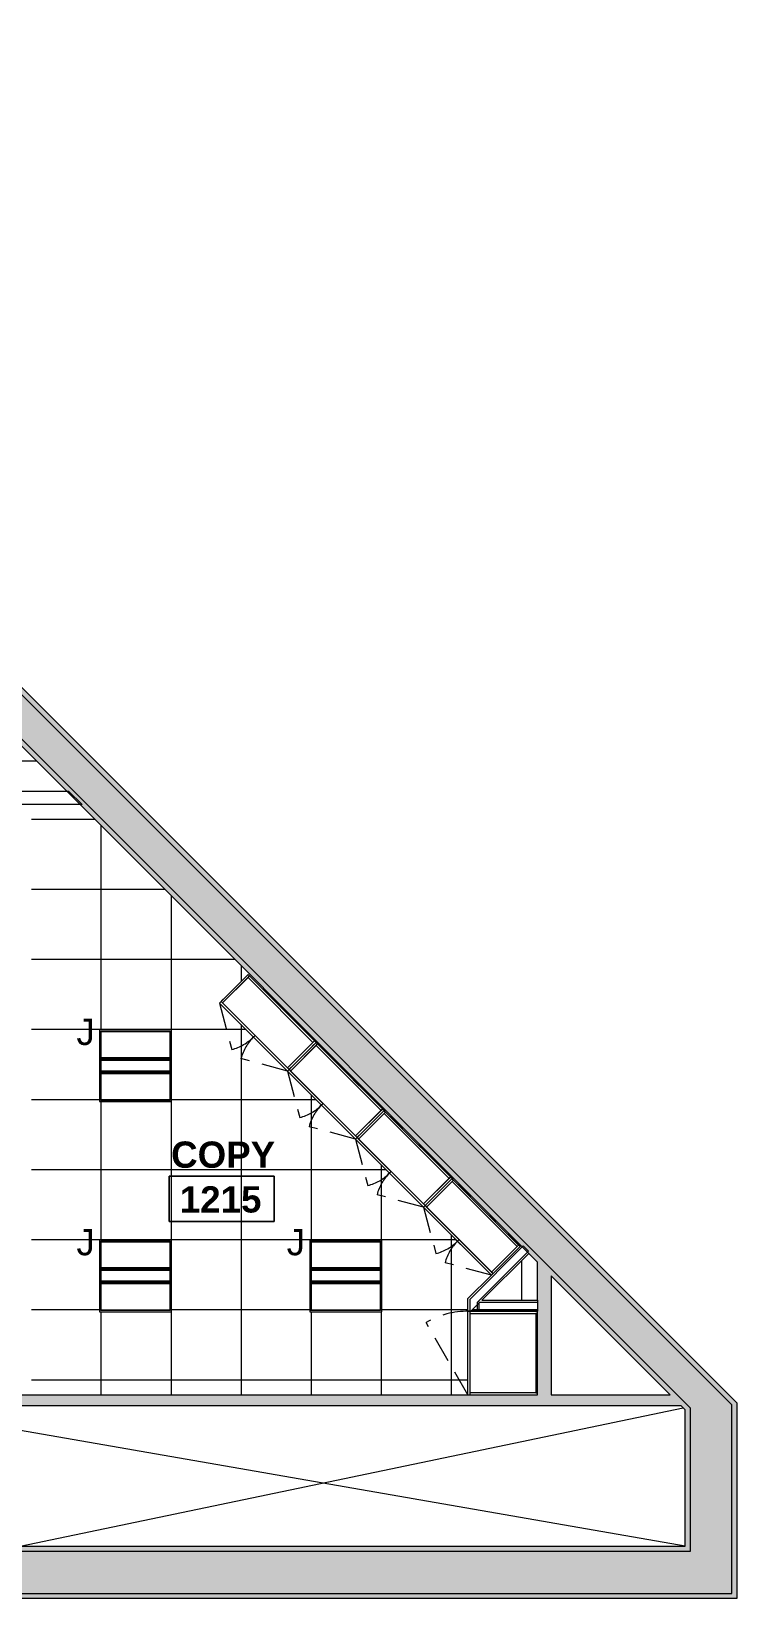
# Model space of a CAD drawing. Header units: inches. Extents: x -329 to 986, y -79 to 1436.
# Drawn here: x 743 to 985, y -79 to 457 of the extents above; entities that cross this region are included whole.
import ezdxf

# ---------------------------------------------------------------- set-up
doc = ezdxf.new("R2010")
doc.units = ezdxf.units.IN
doc.header["$LTSCALE"] = 48
doc.header["$MEASUREMENT"] = 0
doc.linetypes.add('Dash', pattern=[0.25, 0.125, -0.125])
doc.linetypes.add('Hidden', pattern=[0.2812499999999999, 0.1874999999999999, -0.09374999999999997])
for name, color, linetype, lineweight in [('A-AREA-IDEN', 1, 'Continuous', 9), ('A-CLNG', 214, 'Continuous', 13), ('A-CLNG-PATT', 214, 'Continuous', 13), ('A-DETL-GENF', 247, 'Continuous', 9), ('A-DETL-THIN', 8, 'Continuous', 9), ('A-WALL', 8, 'Continuous', 13), ('A-WALL-PATT', 8, 'Continuous', 13), ('E-LITE-EQPM', 4, 'Continuous', 9), ('E-LITE-EQPM-IDEN', 4, 'Continuous', 9), ('I-WALL', 8, 'Continuous', 13), ('Q-CASE', 8, 'Continuous', 9), ('Q-CASE-HDLN', 8, 'Dash', 9)]:
    doc.layers.add(name, color=color, linetype=linetype, lineweight=lineweight)
doc.styles.add('Arial', font='arial.ttf', dxfattribs={"height": 8.999999999999991})
doc.styles.add('Swis721 Lt BT_B', font='', dxfattribs={"height": 8.999999999999991})
doc.styles.get('Swis721 Lt BT_B').set_extended_font_data('Swis721 Lt BT', bold=True)

# ---------------------------------------------------------------- blocks, each defined once
blk = doc.blocks.new('L-Recessed-Axis-Plano - 2 X 2-4550865-Level 12  RCP')
at = {"layer": 'E-LITE-EQPM'}
for p, q in [((11.90625000000024, 11.87499999999966), (-11.90624999999975, 11.87499999999966)), ((-11.90624999999975, 11.87499999999966), (-11.90624999999975, -11.87500000000033)), ((-11.87499999999975, -11.56250000000099), (-11.87499999999975, 11.56249999999901)), ((-11.87499999999975, 11.56249999999901), (11.87500000000024, 11.56249999999901)), ((11.87500000000024, 11.56249999999901), (11.87500000000024, -11.56250000000099)), ((11.90625000000024, -11.87500000000033), (11.90625000000024, 11.87499999999966)), ((-11.87499999999974, 2.737406249999669), (11.87500000000024, 2.737406249999669)), ((11.87500000000024, 2.506846065747282), (-11.87499999999974, 2.506846065747282)), ((-11.87499999999974, 2.304862327499548), (11.87500000000024, 2.304862327499548)), ((-11.87499999999974, 2.200850357448503), (11.87500000000023, 2.200850357448503)), ((-11.87499999999975, 1.825572752108576), (11.87500000000023, 1.825572752108576)), ((-11.87499999999975, -1.82557275210924), (11.87500000000023, -1.82557275210924)), ((-11.87499999999974, -2.200850357449164), (11.87500000000023, -2.200850357449164)), ((-11.87499999999974, -2.30486232750021), (11.87500000000024, -2.30486232750021)), ((-11.87499999999974, -2.506846065747483), (11.87500000000024, -2.506846065747483)), ((-11.87499999999974, -2.737406250000332), (11.87500000000024, -2.737406250000332)), ((-11.90624999999975, -11.87500000000033), (11.90625000000024, -11.87500000000033)), ((11.87500000000024, -11.56250000000099), (-11.87499999999975, -11.56250000000099))]:
    blk.add_line(p, q, dxfattribs=at)
blk = doc.blocks.new('CW Cupbd Ohead - 23_5_h x 13 7_8_d - 2 Doors - 2 SHELVES-8701841-Level 12  RCP')
at = {"layer": 'Q-CASE', "linetype": 'Hidden'}
for p, q in [((1.995398347369995, 16.23720472440984), (16.26220863694297, 24.47415148557218)), ((34.943185392019, 16.23720472440976), (20.67637510244602, 24.4741514855721))]:
    blk.add_line(p, q, dxfattribs=at)
at = {"layer": 'Q-CASE'}
for p, q in [((18.46929186969516, 16.2372047244099), (1.995398347370575, 16.23720472440996)), ((1.995398347370572, 15.44980314960681), (1.995398347370575, 16.23720472440996)), ((18.46929186969516, 15.44980314960675), (18.46929186969516, 16.2372047244099)), ((34.94318539201841, 16.23720472440996), (18.46929186969382, 16.23720472440991)), ((18.46929186969382, 16.23720472440991), (18.46929186969383, 15.44980314960676)), ((34.94318539201841, 16.23720472440996), (34.94318539201841, 15.44980314960681)), ((1.995398347370572, 15.44980314960681), (18.46929186969516, 15.44980314960675)), ((2.745398347369847, 15.44980314960678), (1.995398347369856, 15.44980314960677)), ((1.99539834736994, 2.36220472441003), (1.995398347369856, 15.44980314960677)), ((2.745398347369932, 2.362204724410034), (2.745398347369847, 15.44980314960678)), ((2.745398347369553, 3.112204724409909), (2.745398347369513, 15.4498031496069)), ((2.745398347369513, 15.4498031496069), (34.19318539201815, 15.44980314960701)), ((18.46929186969383, 15.44980314960676), (34.94318539201841, 15.44980314960681)), ((34.94318539201856, 15.44980314960698), (34.19318539201862, 15.44980314960697)), ((34.19318539201871, 2.362204724410112), (34.19318539201862, 15.44980314960697)), ((34.19318539201815, 15.44980314960701), (34.19318539201819, 3.112204724410009)), ((34.94318539201856, 15.44980314960698), (34.94318539201864, 2.362204724410116)), ((1.99539834736994, 2.36220472441003), (2.745398347369932, 2.362204724410034)), ((2.745398347369461, 2.362204724410558), (2.745398347369461, 3.112204724409913)), ((2.745398347369461, 3.112204724409913), (34.19318539201828, 3.112204724410014)), ((34.19318539201819, 3.11220472441001), (2.745398347369551, 3.112204724409909)), ((34.19318539201828, 2.36220472441066), (2.745398347369461, 2.362204724410558)), ((34.19318539201828, 3.112204724410014), (34.19318539201828, 2.36220472441066)), ((34.19318539201871, 2.362204724410112), (34.94318539201864, 2.362204724410117))]:
    blk.add_line(p, q, dxfattribs=at)
at = {"layer": 'Q-CASE', "linetype": 'Hidden'}
for centre, start, end in [((1.995398347370024, 16.23720472440984), 359.5000000000001, 30.00000000000024), ((34.94318539201897, 16.23720472440976), 149.9999999999998, 180.4999999999992)]:
    blk.add_arc(centre, 16.47389352232456, start, end, dxfattribs=at)
at = {"layer": 'Q-CASE-HDLN'}
for p, q in [((34.943185392019, 16.23720472440983), (1.995398347370052, 16.23720472440983)), ((1.995398347370052, 16.23720472440983), (1.995398347370052, 2.362204724409831)), ((34.943185392019, 2.362204724409831), (34.943185392019, 16.23720472440983)), ((1.995398347370052, 2.362204724409831), (34.943185392019, 2.362204724409831))]:
    blk.add_line(p, q, dxfattribs=at)
blk = doc.blocks.new('CW Cupbd1 - 80_h x 24_d - 1 Door - 5 shelves-8700986-Level 12  RCP')
at = {"layer": 'Q-CASE'}
for p, q in [((1.995398347369791, -25.61220472440991), (1.995398347369939, -2.548045129716227)), ((2.74539834736993, -2.549704724409569), (2.745398347369927, -3.112204724409772)), ((2.745398347369756, -3.112204724409906), (2.745398347369754, -2.549704724409751)), ((2.745398347369501, -25.61220472441004), (2.745398347369574, -3.112204724409902)), ((2.745398347369574, -3.112204724409904), (29.91469613795913, -3.112204724409991)), ((29.91469613795964, -3.112204724409812), (29.91469613795964, -2.549704724409284)), ((29.9146961379595, -2.549704724409279), (29.9146961379595, -3.112204724409994)), ((29.91469613795913, -3.112204724409991), (29.91469613795906, -25.61220472441013)), ((1.995398347369719, -26.36220472440982), (1.995398347369722, -25.61220472440982)), ((2.745398347369782, -25.61220472440991), (1.995398347369791, -25.61220472440991)), ((30.66469613795997, -26.36220472440992), (1.995398347369722, -26.36220472440982)), ((29.91469613795906, -25.61220472441013), (2.745398347369503, -25.61220472441004)), ((30.66469613795944, -25.61220472441009), (29.91469613795949, -25.61220472441008))]:
    blk.add_line(p, q, dxfattribs=at)
at = {"layer": 'Q-CASE', "linetype": 'Hidden'}
blk.add_line((30.66469613796026, -26.36220472440927), (5.836355942648066, -40.69685361970448), dxfattribs=at)
blk.add_arc((30.66469613796022, -26.36220472440927), 28.66929779059023, 179.5000000000004, 209.9999999999999, dxfattribs=at)
blk = doc.blocks.new('Room Tag - Room Name and Number-3379422-Level 12  RCP')
at = {"layer": 'A-AREA-IDEN'}
for p, q in [((-0.1880646717928032, -0.1635729993857746), (-0.1880646717928032, -0.001823739990654245)), ((-0.1880646717928032, -0.001823739990654244), (0.1869353282071967, -0.001823739990654244)), ((0.1869353282071967, -0.001823739990655456), (-0.1880646717928029, -0.001823739990654244)), ((-0.1880646717928029, -0.001823739990654251), (-0.1880646717928032, -0.1635729993857734)), ((0.1869353282071967, -0.001823739990654244), (0.1869353282071967, -0.1635729993857746)), ((0.1869353282071964, -0.1635729993857746), (0.1869353282071967, -0.001823739990655458)), ((0.1869353282071967, -0.1635729993857746), (-0.1880646717928032, -0.1635729993857746)), ((-0.1880646717928032, -0.1635729993857734), (0.1869353282071964, -0.1635729993857746))]:
    blk.add_line(p, q, dxfattribs=at)

msp = doc.modelspace()

# ---------------------------------------------------------------- hatches: boundary and pattern name
at = {"layer": 'A-DETL-GENF'}
h = msp.add_hatch(color=256, dxfattribs=at)
h.paths.add_polyline_path([(982.6400461597296, -77.71588649235092), (982.6400461597296, -13.14050769480786), (735.7154249572715, 233.7841135076515), (660.1400461597299, 233.7841135076519), (660.1400461597299, 219.5341135076512), (734.7626291617597, 219.5341135076509), (968.3900461597296, -14.09330349032018), (968.3900461597296, -63.3408864923507), (738.0692398529961, -63.34088649234968), (687.3900461597293, -12.66169279908251), (687.3900461597293, -5.715886492349568), (673.1400461597295, -5.715886492349227), (673.1400461597295, -18.75479574784185), (732.1011369042374, -77.7158864923499), (878.5788126039687, -77.71588649235058)], flags=0)
h.paths.add_polyline_path([(984.640046159734, 574.9716135076499), (984.6400461597343, 836.4843668826551), (964.3900461597319, 836.4843668826551), (964.3900461597312, 591.6591135076507), (506.3900461597322, 591.6591135076524), (506.3900461597323, 832.5966135076518), (486.1409067513717, 832.5966135076518), (486.1409067513712, 574.9716135076516), (700.1368126039688, 574.9716135076509)], flags=0)
h.paths.add_polyline_path([(912.7650461597287, 784.6093668826547), (912.7650461597287, 820.3598839954357), (902.3275453501672, 820.3598839954357), (902.3275453501672, 832.4218668777189), (879.6400461601947, 832.4218668777189), (879.6400461601947, 820.3842401951538), (875.640046160195, 820.3842401951538), (875.640046160195, 819.1342401951538), (594.6400461601949, 819.1342401951548), (594.6400461601949, 832.4218668826552), (571.8900445356418, 832.4218668826552), (571.8900445356418, 819.3593652586499), (558.0150461597326, 819.3593652586499), (558.0150461597326, 784.6093668828635), (593.7650461597308, 784.6093668828632), (593.7650461597308, 808.4550700076562), (877.0150461597326, 808.4550700076553), (877.0150461597326, 784.6093668826551), (878.5788126039687, 784.6093668826551)], flags=0)
h.paths.add_polyline_path([(486.1400461643956, 938.0966135076524), (508.14004453562, 938.0966135076524), (508.1400445356209, 1417.550093749683), (607.6400445400521, 1417.550093749683), (607.6400445400518, 1188.974826841699), (558.1400445400516, 1188.974826841699), (558.1400445400516, 1174.050093741729), (964.3900302799967, 1174.050093741728), (964.3900302799964, 938.9091000007986), (984.6400461597316, 938.9091000007986), (984.6400461597323, 1193.859366877656), (622.8900445403739, 1193.859366877657), (622.8900445403743, 1433.59661349944), (486.1400461643965, 1433.59661349944), (486.1400461643956, 957.4382363904381)], flags=0)
h.paths.add_polyline_path([(8.140046159732007, 1117.534113507654), (22.64004615973246, 1117.534113507654), (22.64004615973263, 1191.885169411476), (-219.4811209311196, 1434.00633650233), (-288.0069234599376, 1434.00633650233), (-288.0069234599382, 1182.00633650233), (-228.6099538402682, 1122.609366882659), (-176.2472219819903, 1122.609366882659), (-176.2472219819903, 1138.457231358107), (-224.2472219819903, 1138.457231358107), (-274.6099538402676, 1190.609366882659), (-274.6099538402676, 1419.609366882659), (-225.3127898225323, 1419.609366882659), (8.140046159732178, 1186.156530900393), (8.140046159732092, 1168.418236390438)], flags=0)
at = {"layer": 'A-WALL-PATT'}
for points in [[(980.8900461597295, -11.39050769480741), (980.8900461597295, -8.915633960654757), (736.4402986914246, 235.5341135076513), (731.4905512231186, 235.5341135076513), (733.240551223118, 233.7841135076519), (735.7154249572715, 233.7841135076515), (968.3900461597296, 1.109492305192475)], [(968.3900461597296, -16.56817722447283), (968.3900461597296, -14.09330349032018), (736.51262916176, 217.7841135076511), (734.0377554276068, 217.7841135076511), (966.6400461597295, -14.81817722447272)], [(920.7025461597299, -9.715886492350363), (920.7025461597299, 31.11932277552728), (916.07754615973, 35.7443227755275), (916.07754615973, -9.715886492350363)], [(965.2877554276072, -13.46588649235002), (961.5377554276072, -9.715886492350363), (689.1400461597293, -9.71588649234934), (689.1400461597293, -11.76004236963331), (690.8458902824457, -13.46588649234968), (878.5788126039687, -13.46588649235002)], [(982.6400461597296, -75.9658864923508), (984.3900461597294, -75.9658864923508), (984.3900461597294, -12.41563396065464), (980.8900461597295, -8.915633960654757), (980.8900461597295, -11.39050769480741), (982.6400461597296, -13.14050769480786), (982.6400461597296, -63.3408864923507)], [(968.3900461597296, -63.3408864923507), (968.3900461597296, -16.56817722447283), (966.6400461597295, -14.81817722447272), (966.6400461597292, -63.34088649234968)], [(878.5788126039687, -63.34088649234968), (966.6400461597295, -63.34088649234968), (966.6400461597295, -61.46588649235036), (736.1942398529965, -61.46588649234968), (738.0692398529953, -63.34088649234865), (852.7429682210621, -63.34088649234968)], [(984.3748287684251, -79.46588649235069), (984.3900461597294, -79.46588649235069), (984.3900461597294, -75.9658864923508), (982.6400461597296, -75.9658864923508), (982.6400461597296, -77.71588649235092), (734.5760106383906, -77.7158864923499), (736.3260106383907, -79.46588649235001), (982.6400461597296, -79.46588649235069)]]:
    msp.add_hatch(color=256, dxfattribs=at).paths.add_polyline_path(points, flags=0)

# ---------------------------------------------------------------- linework, layer by layer
at = {"layer": 'A-CLNG'}
for p, q in [((790.7025461597303, 115.3153635076542), (766.0775461597304, 115.3153635076543)), ((766.0775461597304, 115.3153635076543), (766.0775461597303, 90.7528635076543)), ((790.7025461597301, 90.75286350765421), (790.7025461597303, 115.3153635076542)), ((766.0775461597303, 90.75286350765433), (790.7025461597303, 90.75286350765421)), ((790.7025461597301, 43.31536350765423), (766.0775461597303, 43.31536350765433)), ((766.0775461597302, 43.31536350765433), (766.0775461597301, 18.75286350765433)), ((790.70254615973, 18.75286350765423), (790.7025461597301, 43.31536350765423)), ((862.7025461597301, 43.31536350765396), (838.0775461597302, 43.31536350765405)), ((838.0775461597303, 43.31536350765405), (838.0775461597302, 18.75286350765405)), ((862.70254615973, 18.75286350765396), (862.7025461597301, 43.31536350765396)), ((766.0775461597301, 18.75286350765433), (790.7025461597301, 18.75286350765423)), ((838.0775461597302, 18.75286350765405), (862.7025461597301, 18.75286350765396))]:
    msp.add_line(p, q, dxfattribs=at)
at = {"layer": 'A-CLNG-PATT'}
for p, q in [((662.8539168811988, 207.438), (744.3838689352577, 207.438)), ((764.4308689352576, 187.391), (742.7025461597296, 187.391)), ((766.545, 185.2768689352576), (766.545, 115.3153635076545)), ((788.4308689352574, 163.391), (742.7025461597296, 163.391)), ((790.545, 161.2768689352575), (790.545, 115.3153635076542)), ((812.4308689352573, 139.391), (742.7025461597295, 139.391)), ((814.545, 137.2768689352574), (814.545, 131.8999621045196)), ((816.2676210639652, 115.391), (742.7025461597295, 115.391)), ((814.545, 117.1145992591234), (814.545, -9.715886492350037)), ((836.4308689352572, 115.391), (835.8489788928961, 115.391)), ((838.545, 113.2768689352572), (838.545, 112.6959574362899)), ((766.0775461597311, 91.39100000000002), (742.7025461597295, 91.39100000000002)), ((840.2540003318416, 91.391), (790.702546159731, 91.39100000000002)), ((838.545, 93.10097079242912), (838.545, 43.31536350765418)), ((860.4308689352571, 91.391), (859.8576930563629, 91.391)), ((766.545, 90.75286350765417), (766.545, 43.31536350765418)), ((790.545, 90.75286350765417), (790.545, 43.31536350765418)), ((862.545, 89.27686893525711), (862.545, 88.7046684368782)), ((864.2403795997178, 67.391), (742.7025461597294, 67.39100000000002)), ((862.545, 69.08734232573482), (862.545, 43.31536350765418)), ((884.430868935257, 67.391), (883.8664072198296, 67.391)), ((886.545, 65.27686893525697), (886.545, 64.71337943746653)), ((888.2267588675941, 43.39100000000001), (742.7025461597294, 43.39100000000002)), ((886.545, 45.07371385904054), (886.545, -9.715886492350364)), ((908.4308689352569, 43.391), (907.8751213832965, 43.391)), ((910.545, 36.24965633057479), (910.545, 22.7137024319876)), ((766.0775461597309, 19.39100000000002), (742.7025461597293, 19.39100000000002)), ((766.545, 18.75286350765418), (766.545, -9.715886492349796)), ((790.545, 18.75286350765418), (790.545, -9.715886492349924)), ((838.077546159731, 19.39100000000001), (790.7025461597307, 19.39100000000001)), ((838.545, 18.75286350765418), (838.545, -9.715886492350165)), ((862.545, 18.75286350765384), (862.545, -9.715886492350279)), ((892.2650461597293, 19.391), (862.7025461597308, 19.39100000000001)), ((892.2650461597293, -4.608999999999998), (742.7025461597293, -4.60899999999998))]:
    msp.add_line(p, q, dxfattribs=at)
at = {"layer": 'A-DETL-THIN'}
for p, q in [((982.6400461597289, -13.14050769480769), (735.7154249572708, 233.7841135076514)), ((734.762629161759, 219.5341135076509), (968.3900461597289, -14.09330349032001)), ((966.6400461597291, -61.46588649235031), (690.8458902824444, -13.46588649234938)), ((738.8458902824443, -61.46588649234966), (965.9639007936677, -14.14203185841132)), ((968.3900461597289, -14.09330349032001), (968.3900461597289, -63.34088649235036)), ((982.6400461597286, -77.71588649235058), (982.6400461597289, -13.14050769480769)), ((968.3900461597289, -63.34088649235036), (738.0692398529955, -63.3408864923495)), ((732.1011369042367, -77.71588649234972), (982.6400461597286, -77.71588649235058))]:
    msp.add_line(p, q, dxfattribs=at)
at = {"layer": 'A-WALL'}
for p, q in [((734.8271573130389, 197.0918763626215), (755.4370993538222, 197.0918763626214)), ((760.0620993538222, 192.4668763626214), (755.4370993538221, 197.0918763626214)), ((760.0620993538222, 192.4668763626214), (734.8271573130389, 192.4668763626215)), ((892.890046159729, 23.01411987272004), (911.202451001726, 41.32652471471689)), ((895.3900461597291, 21.97858596678746), (912.9702179546923, 39.55875776175053)), ((910.8488976111324, 40.97297132412365), (910.406955872891, 41.41491306236523)), ((913.0586063023404, 38.7632626329157), (912.616664564099, 39.2052043711573)), ((916.077546159729, 22.71370243198754), (916.077546159729, 35.74432277552728)), ((920.7025461597291, 31.11932277552721), (920.7025461597291, -9.715886492350133)), ((892.890046159729, 23.01411987272004), (892.890046159729, 18.96370243198761)), ((895.3900461597291, 21.97858596678746), (895.3900461597291, 18.9637024319876)), ((896.0150461597292, 22.08870243198761), (916.077546159729, 22.08870243198754)), ((916.077546159729, 22.71370243198754), (916.077546159729, 18.96370243198754)), ((893.8840461014124, 19.58870243198761), (916.077546159729, 19.58870243198754)), ((916.077546159729, -9.715886492350117), (916.077546159729, 18.96370243198753))]:
    msp.add_line(p, q, dxfattribs=at)
at = {"layer": 'I-WALL'}
for p, q in [((736.4402986914239, 235.5341135076513), (984.390046159729, -12.41563396065484)), ((910.406955872891, 41.41491306236523), (734.0377554276062, 217.7841135076509)), ((913.0586063023406, 38.76326263291574), (897.0090461014123, 22.71370243198763)), ((910.1125790981746, 41.12053628764883), (910.4069558728911, 41.41491306236528)), ((912.616664564099, 39.2052043711573), (910.8488976111324, 40.97297132412365)), ((912.9702179546923, 39.55875776175053), (911.202451001726, 41.32652471471686)), ((916.077546159729, 35.74432277552729), (913.0586063023404, 38.7632626329157)), ((892.265046159729, 23.27300334920319), (900.3014725092115, 31.30942969868571)), ((961.5377554276064, -9.71588649235026), (920.7025461597291, 31.11932277552722)), ((892.265046159729, 18.96370243198761), (892.265046159729, 23.27300334920319)), ((893.2590461014125, 18.96370243198761), (896.015046159729, 21.71970249030412)), ((896.015046159729, 21.71970249030415), (896.015046159729, 18.9637024319876)), ((897.0090461014125, 22.7137024319876), (916.077546159729, 22.71370243198754)), ((916.077546159729, 18.96370243198754), (892.265046159729, 18.96370243198761)), ((689.1400461597286, -9.715886492349384), (916.077546159729, -9.71588649235012)), ((920.7025461597291, -9.715886492350133), (961.5377554276064, -9.715886492350265)), ((965.2877554276064, -13.46588649235028), (690.8458902824451, -13.46588649234939)), ((966.6400461597287, -14.81817722447263), (965.2877554276064, -13.46588649235027)), ((966.6400461597285, -61.4658864923503), (966.6400461597287, -14.81817722447263)), ((984.390046159729, -12.41563396065484), (984.390046159729, -79.46588649235063)), ((738.845890282445, -61.46588649234955), (966.6400461597287, -61.4658864923503)), ((984.390046159729, -79.46588649235063), (731.3762631700843, -79.46588649234987))]:
    msp.add_line(p, q, dxfattribs=at)

# ---------------------------------------------------------------- block references
at = {"layer": 'A-AREA-IDEN', "xscale": 95.99999999999994, "yscale": 95.99999999999994, "zscale": 95.99999999999994}
msp.add_blockref('Room Tag - Room Name and Number-3379422-Level 12  RCP', (807.9609555846292, 65.35616810099151), dxfattribs=at)
at = {"layer": 'E-LITE-EQPM', "extrusion": (0, 0, -1)}
for p in [(-778.3900461597306, 103.0341135076546), (-778.3900461597304, 31.03411350765462), (-850.3900461597304, 31.03411350765434)]:
    msp.add_blockref('L-Recessed-Axis-Plano - 2 X 2-4550865-Level 12  RCP', p, dxfattribs=at)
at = {"layer": 'Q-CASE'}
for name, p, rotation in [('CW Cupbd Ohead - 23_5_h x 13 7_8_d - 2 Doors - 2 SHELVES-8701841-Level 12  RCP', (843.3179709667888, 111.2558063773993), 134.9999999999993), ('CW Cupbd Ohead - 23_5_h x 13 7_8_d - 2 Doors - 2 SHELVES-8701841-Level 12  RCP', (866.6155746111502, 87.95820273303733), 134.9999999999993), ('CW Cupbd Ohead - 23_5_h x 13 7_8_d - 2 Doors - 2 SHELVES-8701841-Level 12  RCP', (889.9131782555116, 64.66059908867538), 134.9999999999992), ('CW Cupbd Ohead - 23_5_h x 13 7_8_d - 2 Doors - 2 SHELVES-8701841-Level 12  RCP', (913.210781899873, 41.36299544431336), 134.9999999999992), ('CW Cupbd1 - 80_h x 24_d - 1 Door - 5 shelves-8700986-Level 12  RCP', (918.6272508841389, 20.94880964560996), 269.9999999999993)]:
    msp.add_blockref(name, p, dxfattribs=dict(at, rotation=rotation))

# ---------------------------------------------------------------- texts
at = {"layer": 'A-AREA-IDEN', "char_height": 8.999999999999991, "attachment_point": 1, "style": 'Swis721 Lt BT_B'}
for s, insert, width in [('COPY', (790.5858364793253, 77.07257043259051), 41.81399999999995), ('1215', (793.5501985912792, 61.75398241879069), 33.93599999999996)]:
    msp.add_mtext(s, dxfattribs=dict(at, insert=insert, width=width))
at = {"layer": 'E-LITE-EQPM-IDEN', "char_height": 8.999999999999991, "width": 7.87799999999999, "attachment_point": 1, "style": 'Arial'}
for insert in [(758.154392065812, 119.1057890537918), (758.1543920658117, 47.10578905379189), (830.1543920658116, 47.10578905379161)]:
    msp.add_mtext('J', dxfattribs=dict(at, insert=insert))

doc.saveas('drawing.dxf')
